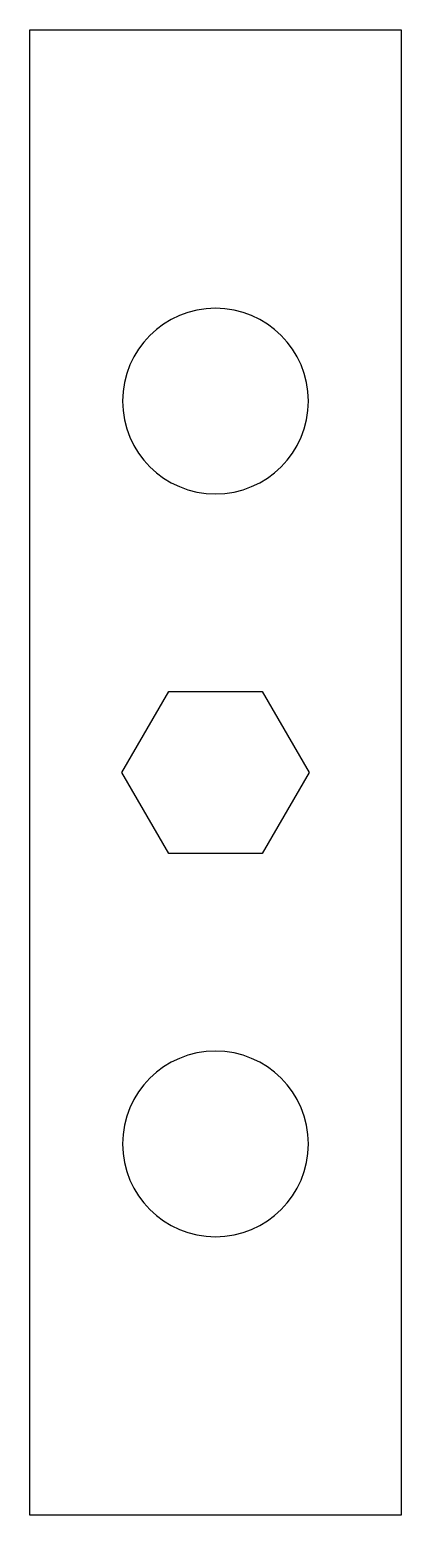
# Model space of a CAD drawing. Header units: millimetres. Extents: x 55 to 85, y 120 to 240.
import ezdxf

# ---------------------------------------------------------------- set-up
doc = ezdxf.new("R2010")
doc.units = ezdxf.units.MM
doc.layers.add('Calque0', color=9, linetype='Continuous', lineweight=70)

msp = doc.modelspace()

# ---------------------------------------------------------------- linework, layer by layer
at = {"layer": 'Calque0', "color": 250, "lineweight": -3, "true_color": 0x262626}
for p, q in [((55.1, 240), (85.1, 240)), ((85.1, 240), (85.1, 120)), ((55.1, 120), (55.1, 240)), ((62.54, 180), (66.32, 186.55)), ((66.32, 186.55), (73.88, 186.55)), ((73.88, 186.55), (77.66, 180)), ((66.32, 173.45), (62.54, 180)), ((77.66, 180), (73.88, 173.45)), ((73.88, 173.45), (66.32, 173.45)), ((85.1, 120), (55.1, 120))]:
    msp.add_line(p, q, dxfattribs=at)
at = {"layer": 'Calque0', "color": 250, "lineweight": -3, "true_color": 0x262626, "extrusion": (-4.0637e-17, 1.51659e-16, -1)}
for centre in [(-70.1, 210), (-70.1, 150)]:
    msp.add_circle(centre, 7.5, dxfattribs=at)

doc.saveas('drawing.dxf')
